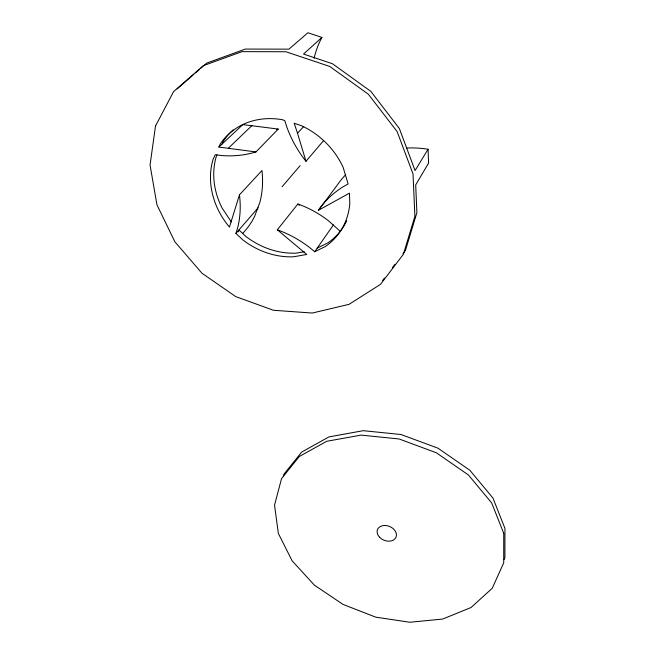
<?xml version="1.0" encoding="UTF-8"?>
<svg xmlns="http://www.w3.org/2000/svg" width="655" height="655" viewBox="0 0 655 655"><rect width="100%" height="100%" fill="white"/><g stroke="black" fill="none" stroke-linecap="round" stroke-linejoin="round"><path stroke-width="0.98" d="M283.427 476.111L283.951 474.154L301.685 452.073L328.916 436.91L363.214 430.687L400.991 434.502L437.982 448.192L469.864 470.274L492.986 498.111L504.948 528.413L504.899 557.79L504.08 559.599M340.133 231.215L328.384 220.694A93.657 77.667 36.2 0 0 297.878 203.992L277.327 229.799L306.728 254.459L293.661 256.785A74.441 64.084 43.1 0 1 242.98 240.033L235.931 233.426L237.659 227.825A104.039 83.283 47.1 0 0 239.46 194.854L261.967 170.521A99.167 81.04 48.3 0 1 259.863 202.37L254.598 216.428A99.167 81.04 48.3 0 1 242.792 233.295M238.371 231.796L238.944 229.946L245.952 236.512A73.949 63.822 43.3 0 0 296.322 253.133L304.321 251.7M239.46 194.854L229.438 227.097A74.441 64.084 43.1 0 1 212.998 159.607L215.217 154.736L221.808 155.554A116.164 98.684 58 0 0 255.958 151.935L278.252 129.068L242.8 124.606L218.868 147.064L255.958 151.935M218.868 147.064L220.121 144.206A74.441 64.084 43.1 0 1 282.632 119.767L284.802 120.7L287.037 127.627A114.535 106.822 49.1 0 0 305.991 161.302L323.423 140.8M222.127 144.002L223.38 141.161A73.949 63.822 43.3 0 1 233.18 129.952M217.01 154.875L216.273 156.496A73.949 63.822 43.3 0 0 222.217 208.233L231.387 221.971M406.894 148.03A99.429 88.613 27.3 0 1 428.067 149.234L415.073 170.554L399.329 128.47L370.804 91.34L332.494 63.764L303.535 54.054L321.924 37.409L307.94 32.75L288.921 49.15L245.33 49.076L206.751 63.068L200.684 68.366M277.327 229.799A98.094 79.566 35.6 0 1 309.365 247.336L314.678 251.733L333.436 224.911M314.678 251.733L325.404 246.493A74.441 64.084 43.1 0 0 349.803 203.705L349.459 193.159L318.404 210.304L337.407 184.89A99.429 88.613 27.3 0 1 345.619 174.779M382.626 280.487L384.477 278.056M392.484 267.518L394.949 264.276M402.948 253.731L405.412 250.488L416.891 212.703L415.696 184.939L428.575 163.128L428.067 149.234M282.092 186.732L300.129 165.633M235.931 233.426L258.135 207.799M305.991 161.302L297.517 133.227L303.724 126.513M228.456 148.104L251.97 125.547M177.178 88.9L193.855 74.326M195.378 73L199.169 69.692M317.233 248.081L327.901 242.858A73.949 63.822 43.3 0 0 346.708 220.792M297.878 203.992L299.401 205.302M297.517 133.227L294.193 123.246L301.284 125.645A74.441 64.084 43.1 0 1 343.081 167.197L348.108 183.949L342.45 187.174A104.464 91.348 27.4 0 0 318.404 210.304M314.097 58.303A89.899 84.438 51.5 0 1 321.924 37.409M278.252 129.068A110.31 95.073 60.2 0 1 276.508 129.592M503.744 533.35L503.72 562.801L492.233 588.288L471.043 607.521L442.649 619.057L409.907 622.25L375.757 617.166L343.023 604.418L314.359 585.128L292.122 560.811L278.334 533.383L274.527 505.128L281.552 478.592L299.335 456.469L326.689 441.298L361.151 435.108L399.132 438.981L436.345 452.777L468.423 474.973L491.692 502.934L503.744 533.35M155.489 126.063L150.052 165.068L156.946 204.802L174.885 241.81L201.928 273.176L235.685 296.584L273.454 310.273L312.296 313.041L349.066 304.329L380.498 284.352L403.39 254.246L414.893 216.289L413.018 173.927L397.135 131.598L368.372 94.238L329.784 66.474L285.916 51.745L242.047 51.639L203.255 65.688L173.559 91.635L155.489 126.063M379.556 537.231A10.03 7.426 22.5 0 0 395.988 537.297A10.03 7.426 22.5 0 0 384.772 525.474A10.03 7.426 22.5 0 0 379.556 537.231"/></g></svg>
